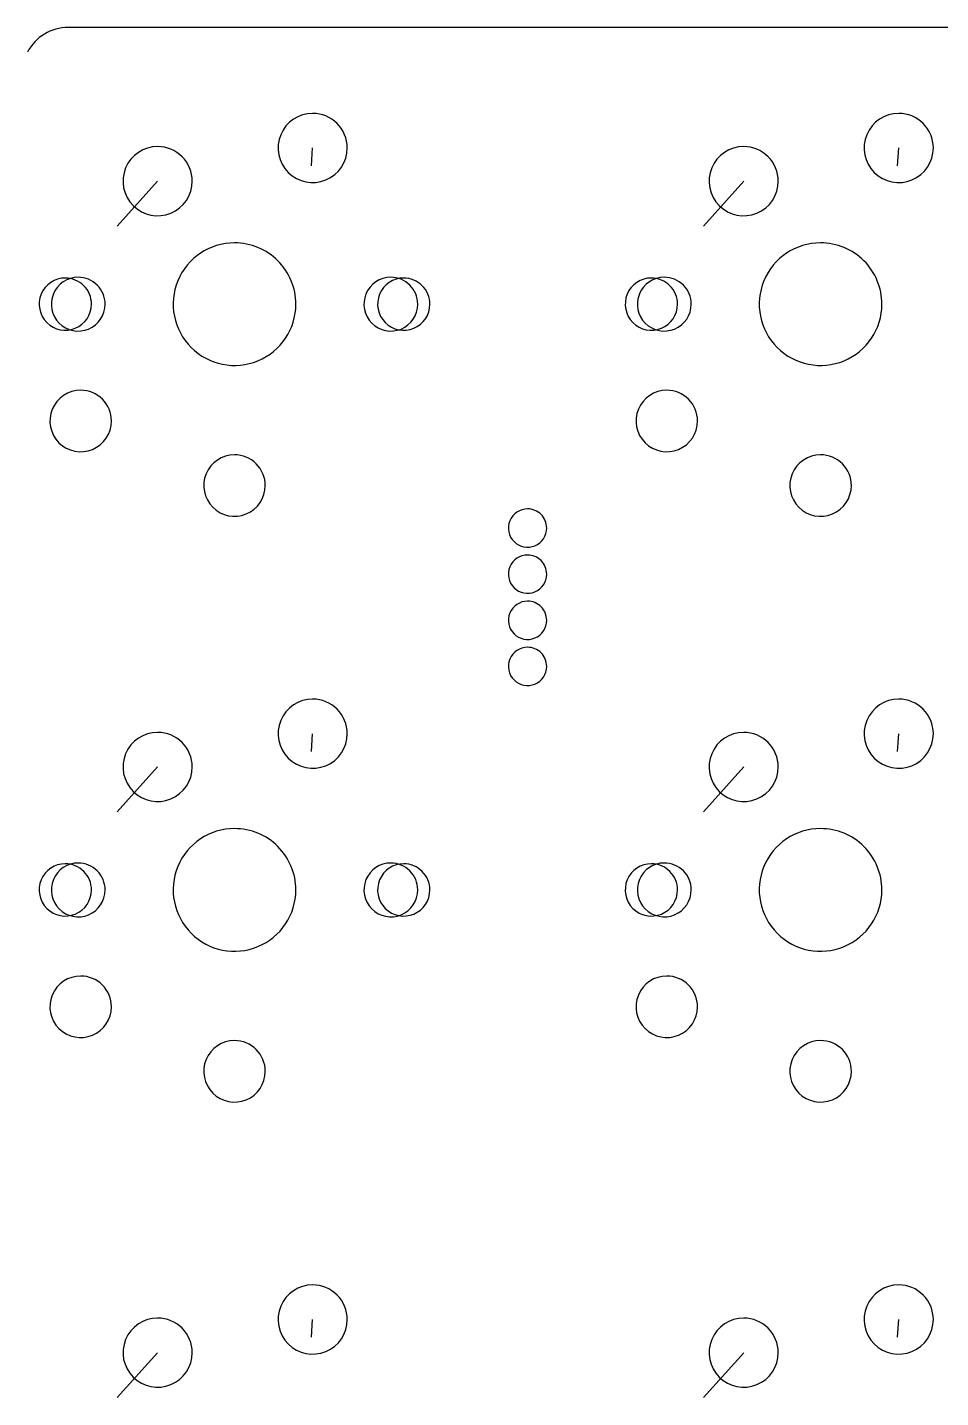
# Model space of a CAD drawing. Extents: x 2 to 288, y -137 to -43.
# Drawn here: x 43.12 to 72.8, y -87.27 to -42.71 of the extents above; entities that cross this region are included whole.
import ezdxf

# ---------------------------------------------------------------- set-up
doc = ezdxf.new("R2010")
doc.units = 0
doc.layers.get('0').update_dxf_attribs({"linetype": 'CONTINUOUS'})

msp = doc.modelspace()

# ---------------------------------------------------------------- linework, layer by layer
at = {"color": 7}
for points in [[(126.69234, -42.708601), (44.45116, -42.708601)], [(52.353092, -47.208649), (52.392634, -46.628618)], [(71.403083, -47.208649), (71.442625, -46.628618)], [(46.043101, -49.168647), (47.353089, -47.708641)], [(65.093091, -49.168647), (66.403079, -47.708641)], [(52.353092, -66.25864), (52.392634, -65.678609)], [(71.403083, -66.25864), (71.442625, -65.678609)], [(46.043101, -68.218637), (47.353089, -66.758631)], [(65.093091, -68.218637), (66.403079, -66.758631)], [(52.353092, -85.308631), (52.392634, -84.728599)], [(71.403083, -85.308631), (71.442625, -84.728599)], [(46.043101, -87.268628), (47.353089, -85.808622)], [(65.093091, -87.268628), (66.403079, -85.808622)]]:
    msp.add_lwpolyline(points, dxfattribs=at)
for points in [[(52.393092, -45.503652)], [(71.443083, -45.503652)], [(47.353099, -46.58365)], [(66.403089, -46.58365)], [(49.853095, -49.714746)], [(49.853095, -49.714746)], [(68.903086, -49.714746), (68.903086, -49.714746)], [(44.353103, -50.858645), (44.353103, -50.858645)], [(44.773102, -50.833645)], [(44.773102, -50.833645)], [(54.933089, -50.833645), (54.933089, -50.833645)], [(55.353088, -50.858645)], [(55.353088, -50.858645)], [(63.403093, -50.858645)], [(63.403093, -50.858645)], [(63.823093, -50.833645)], [(63.823093, -50.833645)], [(44.853102, -54.50864)], [(63.903093, -54.50864)], [(49.853095, -56.608637)], [(68.903086, -56.608637)], [(59.378035, -58.36753)], [(59.378035, -59.867528)], [(59.378035, -61.367528)], [(59.378035, -62.867525)], [(52.393092, -64.553642)], [(71.443083, -64.553642)], [(47.353099, -65.633641)], [(66.403089, -65.633641)], [(49.853095, -68.764737)], [(49.853095, -68.764737)], [(68.903086, -68.764737), (68.903086, -68.764737)], [(44.353103, -69.908635)], [(44.353103, -69.908635)], [(44.773102, -69.883635)], [(44.773102, -69.883635)], [(54.933089, -69.883635)], [(54.933089, -69.883635)], [(55.353088, -69.908635)], [(55.353088, -69.908635)], [(63.403093, -69.908635)], [(63.403093, -69.908635)], [(63.823093, -69.883635)], [(63.823093, -69.883635)], [(44.853102, -73.55863)], [(63.903093, -73.55863)], [(49.853095, -75.658627)], [(68.903086, -75.658627)], [(52.393092, -83.603633)], [(71.443083, -83.603633)], [(47.353099, -84.683631)], [(66.403089, -84.683631)]]:
    msp.add_lwpolyline(points, close=True, dxfattribs=at)
for points in [[(44.45116, -42.708633), (43.892193, -42.708632), (43.37959, -43.019431), (43.121128, -43.515053)], [(52.393092, -45.503652), (51.938073, -45.503652), (51.527857, -45.777749), (51.353729, -46.198132)], [(53.188586, -45.833156), (52.977608, -45.622178), (52.69146, -45.503652), (52.393092, -45.503652)], [(53.518091, -46.62865), (53.518091, -46.330282), (53.399564, -46.044134), (53.188586, -45.833156)], [(71.443083, -45.503652), (70.988063, -45.503652), (70.577848, -45.777749), (70.40372, -46.198132)], [(72.238577, -45.833156), (72.027599, -45.622178), (71.741451, -45.503652), (71.443083, -45.503652)], [(72.568081, -46.62865), (72.568081, -46.330282), (72.449555, -46.044134), (72.238577, -45.833156)], [(51.353729, -46.198132), (51.179601, -46.618515), (51.275851, -47.102397), (51.597598, -47.424144)], [(70.40372, -46.198132), (70.229591, -46.618515), (70.325841, -47.102397), (70.647589, -47.424144)], [(47.353099, -46.58365), (46.898079, -46.58365), (46.487864, -46.857747), (46.313736, -47.27813)], [(48.148593, -46.913155), (47.937615, -46.702177), (47.651467, -46.58365), (47.353099, -46.58365)], [(52.82361, -47.668013), (53.243994, -47.493885), (53.518091, -47.08367), (53.518091, -46.62865)], [(66.403089, -46.58365), (65.94807, -46.58365), (65.537855, -46.857747), (65.363726, -47.27813)], [(67.198583, -46.913155), (66.987605, -46.702177), (66.701458, -46.58365), (66.403089, -46.58365)], [(71.873601, -47.668013), (72.293984, -47.493885), (72.568081, -47.08367), (72.568081, -46.62865)], [(48.478097, -47.708649), (48.478097, -47.410281), (48.359571, -47.124133), (48.148593, -46.913155)], [(67.528088, -47.708649), (67.528088, -47.410281), (67.409562, -47.124133), (67.198583, -46.913155)], [(46.313736, -47.27813), (46.139607, -47.698514), (46.235857, -48.182396), (46.557605, -48.504143)], [(51.597598, -47.424144), (51.919345, -47.745892), (52.403227, -47.842142), (52.82361, -47.668013)], [(65.363726, -47.27813), (65.189598, -47.698514), (65.285848, -48.182396), (65.607595, -48.504143)], [(70.647589, -47.424144), (70.969336, -47.745892), (71.453218, -47.842142), (71.873601, -47.668013)], [(47.783617, -48.748012), (48.204, -48.573883), (48.478097, -48.163668), (48.478097, -47.708649)], [(66.833608, -48.748012), (67.253991, -48.573883), (67.528088, -48.163668), (67.528088, -47.708649)], [(46.557605, -48.504143), (46.879352, -48.82589), (47.363234, -48.92214), (47.783617, -48.748012)], [(65.607595, -48.504143), (65.929343, -48.82589), (66.413225, -48.92214), (66.833608, -48.748012)], [(49.853095, -49.714746), (49.046639, -49.714746), (48.319592, -50.200544), (48.010975, -50.945612)], [(49.853095, -49.714746), (49.046639, -49.714746), (48.319592, -50.200544), (48.010975, -50.945612)], [(51.262994, -50.298745), (50.889066, -49.924817), (50.38191, -49.714746), (49.853095, -49.714746)], [(51.262994, -50.298745), (50.889066, -49.924817), (50.38191, -49.714746), (49.853095, -49.714746)], [(68.903086, -49.714746), (68.09663, -49.714746), (67.369583, -50.200544), (67.060965, -50.945612)], [(68.903086, -49.714746), (68.09663, -49.714746), (67.369583, -50.200544), (67.060965, -50.945612)], [(70.312984, -50.298745), (69.939056, -49.924817), (69.431901, -49.714746), (68.903086, -49.714746)], [(70.312984, -50.298745), (69.939056, -49.924817), (69.431901, -49.714746), (68.903086, -49.714746)], [(51.846993, -51.708643), (51.846993, -51.179829), (51.636922, -50.672673), (51.262994, -50.298745)], [(51.846993, -51.708643), (51.846993, -51.179829), (51.636922, -50.672673), (51.262994, -50.298745)], [(70.896983, -51.708643), (70.896983, -51.179829), (70.686913, -50.672673), (70.312984, -50.298745)], [(70.896983, -51.708643), (70.896983, -51.179829), (70.686913, -50.672673), (70.312984, -50.298745)], [(44.353103, -50.858645), (44.00931, -50.858645), (43.69937, -51.06574), (43.567806, -51.383363)], [(44.353103, -50.858645), (44.00931, -50.858645), (43.69937, -51.06574), (43.567806, -51.383363)], [(44.773102, -50.833645), (44.419198, -50.833645), (44.100142, -51.046831), (43.964709, -51.373796)], [(44.773102, -50.833645), (44.419198, -50.833645), (44.100142, -51.046831), (43.964709, -51.373796)], [(44.954143, -51.107603), (44.794737, -50.948198), (44.578537, -50.858645), (44.353103, -50.858645)], [(44.954143, -51.107603), (44.794737, -50.948198), (44.578537, -50.858645), (44.353103, -50.858645)], [(45.39182, -51.089926), (45.227726, -50.925832), (45.005166, -50.833645), (44.773102, -50.833645)], [(45.39182, -51.089926), (45.227726, -50.925832), (45.005166, -50.833645), (44.773102, -50.833645)], [(45.203102, -51.708643), (45.203102, -51.48321), (45.113548, -51.267009), (44.954143, -51.107603)], [(45.203102, -51.708643), (45.203102, -51.48321), (45.113548, -51.267009), (44.954143, -51.107603)], [(45.648101, -51.708643), (45.648101, -51.476579), (45.555914, -51.25402), (45.39182, -51.089926)], [(45.648101, -51.708643), (45.648101, -51.476579), (45.555914, -51.25402), (45.39182, -51.089926)], [(48.010975, -50.945612), (47.702357, -51.69068), (47.872947, -52.548291), (48.443197, -53.118542)], [(48.010975, -50.945612), (47.702357, -51.69068), (47.872947, -52.548291), (48.443197, -53.118542)], [(54.933089, -50.833645), (54.579185, -50.833645), (54.260128, -51.046831), (54.124695, -51.373796)], [(54.933089, -50.833645), (54.579185, -50.833645), (54.260128, -51.046831), (54.124695, -51.373796)], [(55.353088, -50.858645), (55.009296, -50.858645), (54.699355, -51.06574), (54.567792, -51.383363)], [(55.353088, -50.858645), (55.009296, -50.858645), (54.699355, -51.06574), (54.567792, -51.383363)], [(55.551806, -51.089926), (55.387712, -50.925832), (55.165153, -50.833645), (54.933089, -50.833645)], [(55.551806, -51.089926), (55.387712, -50.925832), (55.165153, -50.833645), (54.933089, -50.833645)], [(55.954128, -51.107603), (55.794722, -50.948198), (55.578522, -50.858645), (55.353088, -50.858645)], [(55.954128, -51.107603), (55.794722, -50.948198), (55.578522, -50.858645), (55.353088, -50.858645)], [(55.808088, -51.708643), (55.808088, -51.476579), (55.7159, -51.25402), (55.551806, -51.089926)], [(55.808088, -51.708643), (55.808088, -51.476579), (55.7159, -51.25402), (55.551806, -51.089926)], [(56.203087, -51.708643), (56.203087, -51.48321), (56.113534, -51.267009), (55.954128, -51.107603)], [(56.203087, -51.708643), (56.203087, -51.48321), (56.113534, -51.267009), (55.954128, -51.107603)], [(63.403093, -50.858645), (63.059301, -50.858645), (62.749361, -51.06574), (62.617797, -51.383363)], [(63.403093, -50.858645), (63.059301, -50.858645), (62.749361, -51.06574), (62.617797, -51.383363)], [(63.823093, -50.833645), (63.469189, -50.833645), (63.150133, -51.046831), (63.014699, -51.373796)], [(63.823093, -50.833645), (63.469189, -50.833645), (63.150133, -51.046831), (63.014699, -51.373796)], [(64.004133, -51.107603), (63.844728, -50.948198), (63.628527, -50.858645), (63.403093, -50.858645)], [(64.004133, -51.107603), (63.844728, -50.948198), (63.628527, -50.858645), (63.403093, -50.858645)], [(64.44181, -51.089926), (64.277716, -50.925832), (64.055157, -50.833645), (63.823093, -50.833645)], [(64.44181, -51.089926), (64.277716, -50.925832), (64.055157, -50.833645), (63.823093, -50.833645)], [(64.253092, -51.708643), (64.253092, -51.48321), (64.163539, -51.267009), (64.004133, -51.107603)], [(64.253092, -51.708643), (64.253092, -51.48321), (64.163539, -51.267009), (64.004133, -51.107603)], [(64.698092, -51.708643), (64.698092, -51.476579), (64.605905, -51.25402), (64.44181, -51.089926)], [(64.698092, -51.708643), (64.698092, -51.476579), (64.605905, -51.25402), (64.44181, -51.089926)], [(67.060965, -50.945612), (66.752348, -51.69068), (66.922937, -52.548291), (67.493188, -53.118542)], [(67.060965, -50.945612), (66.752348, -51.69068), (66.922937, -52.548291), (67.493188, -53.118542)], [(43.567806, -51.383363), (43.436243, -51.700986), (43.508965, -52.066585), (43.752063, -52.309683)], [(43.567806, -51.383363), (43.436243, -51.700986), (43.508965, -52.066585), (43.752063, -52.309683)], [(43.964709, -51.373796), (43.829276, -51.700761), (43.904137, -52.077113), (44.154385, -52.327361)], [(43.964709, -51.373796), (43.829276, -51.700761), (43.904137, -52.077113), (44.154385, -52.327361)], [(54.124695, -51.373796), (53.989262, -51.700761), (54.064123, -52.077113), (54.314371, -52.327361)], [(54.124695, -51.373796), (53.989262, -51.700761), (54.064123, -52.077113), (54.314371, -52.327361)], [(54.567792, -51.383363), (54.436228, -51.700986), (54.50895, -52.066585), (54.752048, -52.309683)], [(54.567792, -51.383363), (54.436228, -51.700986), (54.50895, -52.066585), (54.752048, -52.309683)], [(62.617797, -51.383363), (62.486233, -51.700986), (62.558955, -52.066585), (62.802053, -52.309683)], [(62.617797, -51.383363), (62.486233, -51.700986), (62.558955, -52.066585), (62.802053, -52.309683)], [(63.014699, -51.373796), (62.879266, -51.700761), (62.954127, -52.077113), (63.204375, -52.327361)], [(63.014699, -51.373796), (62.879266, -51.700761), (62.954127, -52.077113), (63.204375, -52.327361)], [(44.678383, -52.49394), (44.996006, -52.362376), (45.203102, -52.052436), (45.203102, -51.708643)], [(44.678383, -52.49394), (44.996006, -52.362376), (45.203102, -52.052436), (45.203102, -51.708643)], [(45.10795, -52.517037), (45.434914, -52.381604), (45.648101, -52.062547), (45.648101, -51.708643)], [(45.10795, -52.517037), (45.434914, -52.381604), (45.648101, -52.062547), (45.648101, -51.708643)], [(50.616127, -53.550764), (51.361195, -53.242147), (51.846993, -52.5151), (51.846993, -51.708643)], [(50.616127, -53.550764), (51.361195, -53.242147), (51.846993, -52.5151), (51.846993, -51.708643)], [(55.267936, -52.517037), (55.594901, -52.381604), (55.808088, -52.062547), (55.808088, -51.708643)], [(55.267936, -52.517037), (55.594901, -52.381604), (55.808088, -52.062547), (55.808088, -51.708643)], [(55.678369, -52.49394), (55.995991, -52.362376), (56.203087, -52.052436), (56.203087, -51.708643)], [(55.678369, -52.49394), (55.995991, -52.362376), (56.203087, -52.052436), (56.203087, -51.708643)], [(63.728374, -52.49394), (64.045997, -52.362376), (64.253092, -52.052436), (64.253092, -51.708643)], [(63.728374, -52.49394), (64.045997, -52.362376), (64.253092, -52.052436), (64.253092, -51.708643)], [(64.15794, -52.517037), (64.484905, -52.381604), (64.698092, -52.062547), (64.698092, -51.708643)], [(64.15794, -52.517037), (64.484905, -52.381604), (64.698092, -52.062547), (64.698092, -51.708643)], [(69.666118, -53.550764), (70.411186, -53.242147), (70.896983, -52.5151), (70.896983, -51.708643)], [(69.666118, -53.550764), (70.411186, -53.242147), (70.896983, -52.5151), (70.896983, -51.708643)], [(43.752063, -52.309683), (43.995161, -52.552781), (44.360761, -52.625504), (44.678383, -52.49394)], [(43.752063, -52.309683), (43.995161, -52.552781), (44.360761, -52.625504), (44.678383, -52.49394)], [(44.154385, -52.327361), (44.404633, -52.577609), (44.780985, -52.65247), (45.10795, -52.517037)], [(44.154385, -52.327361), (44.404633, -52.577609), (44.780985, -52.65247), (45.10795, -52.517037)], [(54.314371, -52.327361), (54.564619, -52.577609), (54.940972, -52.65247), (55.267936, -52.517037)], [(54.314371, -52.327361), (54.564619, -52.577609), (54.940972, -52.65247), (55.267936, -52.517037)], [(54.752048, -52.309683), (54.995146, -52.552781), (55.360746, -52.625504), (55.678369, -52.49394)], [(54.752048, -52.309683), (54.995146, -52.552781), (55.360746, -52.625504), (55.678369, -52.49394)], [(62.802053, -52.309683), (63.045151, -52.552781), (63.410751, -52.625504), (63.728374, -52.49394)], [(62.802053, -52.309683), (63.045151, -52.552781), (63.410751, -52.625504), (63.728374, -52.49394)], [(63.204375, -52.327361), (63.454623, -52.577609), (63.830976, -52.65247), (64.15794, -52.517037)], [(63.204375, -52.327361), (63.454623, -52.577609), (63.830976, -52.65247), (64.15794, -52.517037)], [(48.443197, -53.118542), (49.013448, -53.688792), (49.871059, -53.859382), (50.616127, -53.550764)], [(48.443197, -53.118542), (49.013448, -53.688792), (49.871059, -53.859382), (50.616127, -53.550764)], [(67.493188, -53.118542), (68.063438, -53.688792), (68.921049, -53.859382), (69.666118, -53.550764)], [(67.493188, -53.118542), (68.063438, -53.688792), (68.921049, -53.859382), (69.666118, -53.550764)], [(44.853102, -54.50864), (44.44864, -54.50864), (44.084005, -54.752282), (43.929224, -55.125955)], [(45.560208, -54.801533), (45.372672, -54.613996), (45.118318, -54.50864), (44.853102, -54.50864)], [(45.853101, -55.508638), (45.853101, -55.243422), (45.747744, -54.989069), (45.560208, -54.801533)], [(63.903093, -54.50864), (63.498631, -54.50864), (63.133995, -54.752282), (62.979214, -55.125955)], [(64.610199, -54.801533), (64.422662, -54.613996), (64.168309, -54.50864), (63.903093, -54.50864)], [(64.903091, -55.508638), (64.903091, -55.243422), (64.797735, -54.989069), (64.610199, -54.801533)], [(43.929224, -55.125955), (43.774443, -55.499629), (43.859999, -55.929747), (44.145996, -56.215744)], [(62.979214, -55.125955), (62.824434, -55.499629), (62.909989, -55.929747), (63.195987, -56.215744)], [(45.235785, -56.432517), (45.609459, -56.277736), (45.853101, -55.9131), (45.853101, -55.508638)], [(64.285776, -56.432517), (64.65945, -56.277736), (64.903091, -55.9131), (64.903091, -55.508638)], [(44.145996, -56.215744), (44.431994, -56.501742), (44.862111, -56.587297), (45.235785, -56.432517)], [(63.195987, -56.215744), (63.481985, -56.501742), (63.912102, -56.587297), (64.285776, -56.432517)], [(49.853095, -56.608637), (49.448634, -56.608637), (49.083998, -56.852279), (48.929217, -57.225953)], [(50.560201, -56.90153), (50.372665, -56.713994), (50.118312, -56.608637), (49.853095, -56.608637)], [(50.853094, -57.608636), (50.853094, -57.343419), (50.747737, -57.089066), (50.560201, -56.90153)], [(68.903086, -56.608637), (68.498624, -56.608637), (68.133989, -56.852279), (67.979208, -57.225953)], [(69.610192, -56.90153), (69.422656, -56.713994), (69.168302, -56.608637), (68.903086, -56.608637)], [(69.903085, -57.608636), (69.903085, -57.343419), (69.797728, -57.089066), (69.610192, -56.90153)], [(48.929217, -57.225953), (48.774436, -57.599627), (48.859992, -58.029744), (49.14599, -58.315741)], [(67.979208, -57.225953), (67.824427, -57.599627), (67.909983, -58.029744), (68.19598, -58.315741)], [(50.235778, -58.532514), (50.609452, -58.377733), (50.853094, -58.013097), (50.853094, -57.608636)], [(69.285769, -58.532514), (69.659443, -58.377733), (69.903085, -58.013097), (69.903085, -57.608636)], [(49.14599, -58.315741), (49.431987, -58.601739), (49.862105, -58.687295), (50.235778, -58.532514)], [(59.378035, -58.36753), (59.126338, -58.36753), (58.899425, -58.519148), (58.803105, -58.751685)], [(59.818067, -58.549797), (59.701363, -58.433093), (59.543079, -58.36753), (59.378035, -58.36753)], [(68.19598, -58.315741), (68.481978, -58.601739), (68.912095, -58.687295), (69.285769, -58.532514)], [(58.803105, -58.751685), (58.706785, -58.984222), (58.760027, -59.251884), (58.938003, -59.429861)], [(60.000334, -58.989829), (60.000334, -58.824785), (59.93477, -58.6665), (59.818067, -58.549797)], [(59.616178, -59.564758), (59.848716, -59.468438), (60.000334, -59.241525), (60.000334, -58.989829)], [(58.938003, -59.429861), (59.115979, -59.607837), (59.383641, -59.661078), (59.616178, -59.564758)], [(59.378035, -59.867528), (59.126338, -59.867528), (58.899425, -60.019146), (58.803105, -60.251683)], [(59.818067, -60.049795), (59.701363, -59.933091), (59.543079, -59.867528), (59.378035, -59.867528)], [(60.000334, -60.489827), (60.000334, -60.324783), (59.93477, -60.166498), (59.818067, -60.049795)], [(58.803105, -60.251683), (58.706785, -60.48422), (58.760027, -60.751882), (58.938003, -60.929859)], [(59.616178, -61.064756), (59.848716, -60.968436), (60.000334, -60.741523), (60.000334, -60.489827)], [(58.938003, -60.929859), (59.115979, -61.107835), (59.383641, -61.161076), (59.616178, -61.064756)], [(59.378035, -61.367528), (59.126338, -61.367528), (58.899425, -61.519146), (58.803105, -61.751683)], [(59.818067, -61.549795), (59.701363, -61.433091), (59.543079, -61.367528), (59.378035, -61.367528)], [(58.803105, -61.751683), (58.706785, -61.98422), (58.760027, -62.251882), (58.938003, -62.429859)], [(60.000334, -61.989827), (60.000334, -61.824783), (59.93477, -61.666498), (59.818067, -61.549795)], [(59.616178, -62.564756), (59.848716, -62.468436), (60.000334, -62.241523), (60.000334, -61.989827)], [(58.938003, -62.429859), (59.115979, -62.607835), (59.383641, -62.661076), (59.616178, -62.564756)], [(58.803105, -63.25168), (58.706785, -63.484217), (58.760027, -63.751879), (58.938003, -63.929856)], [(59.378035, -62.867525), (59.126338, -62.867525), (58.899425, -63.019143), (58.803105, -63.25168)], [(59.818067, -63.049792), (59.701363, -62.933088), (59.543079, -62.867525), (59.378035, -62.867525)], [(60.000334, -63.489824), (60.000334, -63.32478), (59.93477, -63.166495), (59.818067, -63.049792)], [(59.616178, -64.064753), (59.848716, -63.968433), (60.000334, -63.74152), (60.000334, -63.489824)], [(58.938003, -63.929856), (59.115979, -64.107832), (59.383641, -64.161073), (59.616178, -64.064753)], [(52.393092, -64.553642), (51.938073, -64.553642), (51.527857, -64.827739), (51.353729, -65.248122)], [(53.188586, -64.883147), (52.977608, -64.672169), (52.69146, -64.553642), (52.393092, -64.553642)], [(71.443083, -64.553642), (70.988063, -64.553642), (70.577848, -64.827739), (70.40372, -65.248122)], [(72.238577, -64.883147), (72.027599, -64.672169), (71.741451, -64.553642), (71.443083, -64.553642)], [(53.518091, -65.678641), (53.518091, -65.380273), (53.399564, -65.094125), (53.188586, -64.883147)], [(72.568081, -65.678641), (72.568081, -65.380273), (72.449555, -65.094125), (72.238577, -64.883147)], [(51.353729, -65.248122), (51.179601, -65.668506), (51.275851, -66.152388), (51.597598, -66.474135)], [(70.40372, -65.248122), (70.229591, -65.668506), (70.325841, -66.152388), (70.647589, -66.474135)], [(47.353099, -65.633641), (46.898079, -65.633641), (46.487864, -65.907738), (46.313736, -66.328121)], [(48.148593, -65.963145), (47.937615, -65.752167), (47.651467, -65.633641), (47.353099, -65.633641)], [(52.82361, -66.718004), (53.243994, -66.543875), (53.518091, -66.13366), (53.518091, -65.678641)], [(66.403089, -65.633641), (65.94807, -65.633641), (65.537855, -65.907738), (65.363726, -66.328121)], [(67.198583, -65.963145), (66.987605, -65.752167), (66.701458, -65.633641), (66.403089, -65.633641)], [(71.873601, -66.718004), (72.293984, -66.543875), (72.568081, -66.13366), (72.568081, -65.678641)], [(46.313736, -66.328121), (46.139607, -66.748504), (46.235857, -67.232386), (46.557605, -67.554133)], [(48.478097, -66.758639), (48.478097, -66.460271), (48.359571, -66.174123), (48.148593, -65.963145)], [(65.363726, -66.328121), (65.189598, -66.748504), (65.285848, -67.232386), (65.607595, -67.554133)], [(67.528088, -66.758639), (67.528088, -66.460271), (67.409562, -66.174123), (67.198583, -65.963145)], [(47.783617, -67.798002), (48.204, -67.623874), (48.478097, -67.213659), (48.478097, -66.758639)], [(51.597598, -66.474135), (51.919345, -66.795882), (52.403227, -66.892132), (52.82361, -66.718004)], [(66.833608, -67.798002), (67.253991, -67.623874), (67.528088, -67.213659), (67.528088, -66.758639)], [(70.647589, -66.474135), (70.969336, -66.795882), (71.453218, -66.892132), (71.873601, -66.718004)], [(46.557605, -67.554133), (46.879352, -67.875881), (47.363234, -67.972131), (47.783617, -67.798002)], [(65.607595, -67.554133), (65.929343, -67.875881), (66.413225, -67.972131), (66.833608, -67.798002)], [(49.853095, -68.764737), (49.046639, -68.764737), (48.319592, -69.250534), (48.010975, -69.995603)], [(49.853095, -68.764737), (49.046639, -68.764737), (48.319592, -69.250534), (48.010975, -69.995603)], [(51.262994, -69.348736), (50.889066, -68.974807), (50.38191, -68.764737), (49.853095, -68.764737)], [(51.262994, -69.348736), (50.889066, -68.974807), (50.38191, -68.764737), (49.853095, -68.764737)], [(68.903086, -68.764737), (68.09663, -68.764737), (67.369583, -69.250534), (67.060965, -69.995603)], [(68.903086, -68.764737), (68.09663, -68.764737), (67.369583, -69.250534), (67.060965, -69.995603)], [(70.312984, -69.348736), (69.939056, -68.974807), (69.431901, -68.764737), (68.903086, -68.764737)], [(70.312984, -69.348736), (69.939056, -68.974807), (69.431901, -68.764737), (68.903086, -68.764737)], [(51.846993, -70.758634), (51.846993, -70.22982), (51.636922, -69.722664), (51.262994, -69.348736)], [(51.846993, -70.758634), (51.846993, -70.22982), (51.636922, -69.722664), (51.262994, -69.348736)], [(70.896983, -70.758634), (70.896983, -70.22982), (70.686913, -69.722664), (70.312984, -69.348736)], [(70.896983, -70.758634), (70.896983, -70.22982), (70.686913, -69.722664), (70.312984, -69.348736)], [(44.353103, -69.908635), (44.00931, -69.908635), (43.69937, -70.115731), (43.567806, -70.433354)], [(44.353103, -69.908635), (44.00931, -69.908635), (43.69937, -70.115731), (43.567806, -70.433354)], [(44.773102, -69.883635), (44.419198, -69.883635), (44.100142, -70.096822), (43.964709, -70.423786)], [(44.773102, -69.883635), (44.419198, -69.883635), (44.100142, -70.096822), (43.964709, -70.423786)], [(44.954143, -70.157594), (44.794737, -69.998188), (44.578537, -69.908635), (44.353103, -69.908635)], [(44.954143, -70.157594), (44.794737, -69.998188), (44.578537, -69.908635), (44.353103, -69.908635)], [(45.39182, -70.139916), (45.227726, -69.975822), (45.005166, -69.883635), (44.773102, -69.883635)], [(45.39182, -70.139916), (45.227726, -69.975822), (45.005166, -69.883635), (44.773102, -69.883635)], [(54.933089, -69.883635), (54.579185, -69.883635), (54.260128, -70.096822), (54.124695, -70.423786)], [(54.933089, -69.883635), (54.579185, -69.883635), (54.260128, -70.096822), (54.124695, -70.423786)], [(55.353088, -69.908635), (55.009296, -69.908635), (54.699355, -70.115731), (54.567792, -70.433354)], [(55.353088, -69.908635), (55.009296, -69.908635), (54.699355, -70.115731), (54.567792, -70.433354)], [(55.551806, -70.139916), (55.387712, -69.975822), (55.165153, -69.883635), (54.933089, -69.883635)], [(55.551806, -70.139916), (55.387712, -69.975822), (55.165153, -69.883635), (54.933089, -69.883635)], [(55.954128, -70.157594), (55.794722, -69.998188), (55.578522, -69.908635), (55.353088, -69.908635)], [(55.954128, -70.157594), (55.794722, -69.998188), (55.578522, -69.908635), (55.353088, -69.908635)], [(63.403093, -69.908635), (63.059301, -69.908635), (62.749361, -70.115731), (62.617797, -70.433354)], [(63.403093, -69.908635), (63.059301, -69.908635), (62.749361, -70.115731), (62.617797, -70.433354)], [(63.823093, -69.883635), (63.469189, -69.883635), (63.150133, -70.096822), (63.014699, -70.423786)], [(63.823093, -69.883635), (63.469189, -69.883635), (63.150133, -70.096822), (63.014699, -70.423786)], [(64.004133, -70.157594), (63.844728, -69.998188), (63.628527, -69.908635), (63.403093, -69.908635)], [(64.004133, -70.157594), (63.844728, -69.998188), (63.628527, -69.908635), (63.403093, -69.908635)], [(64.44181, -70.139916), (64.277716, -69.975822), (64.055157, -69.883635), (63.823093, -69.883635)], [(64.44181, -70.139916), (64.277716, -69.975822), (64.055157, -69.883635), (63.823093, -69.883635)], [(45.203102, -70.758634), (45.203102, -70.5332), (45.113548, -70.317), (44.954143, -70.157594)], [(45.203102, -70.758634), (45.203102, -70.5332), (45.113548, -70.317), (44.954143, -70.157594)], [(45.648101, -70.758634), (45.648101, -70.52657), (45.555914, -70.304011), (45.39182, -70.139916)], [(45.648101, -70.758634), (45.648101, -70.52657), (45.555914, -70.304011), (45.39182, -70.139916)], [(48.010975, -69.995603), (47.702357, -70.740671), (47.872947, -71.598282), (48.443197, -72.168532)], [(48.010975, -69.995603), (47.702357, -70.740671), (47.872947, -71.598282), (48.443197, -72.168532)], [(55.808088, -70.758634), (55.808088, -70.52657), (55.7159, -70.304011), (55.551806, -70.139916)], [(55.808088, -70.758634), (55.808088, -70.52657), (55.7159, -70.304011), (55.551806, -70.139916)], [(56.203087, -70.758634), (56.203087, -70.5332), (56.113534, -70.317), (55.954128, -70.157594)], [(56.203087, -70.758634), (56.203087, -70.5332), (56.113534, -70.317), (55.954128, -70.157594)], [(64.253092, -70.758634), (64.253092, -70.5332), (64.163539, -70.317), (64.004133, -70.157594)], [(64.253092, -70.758634), (64.253092, -70.5332), (64.163539, -70.317), (64.004133, -70.157594)], [(64.698092, -70.758634), (64.698092, -70.52657), (64.605905, -70.304011), (64.44181, -70.139916)], [(64.698092, -70.758634), (64.698092, -70.52657), (64.605905, -70.304011), (64.44181, -70.139916)], [(67.060965, -69.995603), (66.752348, -70.740671), (66.922937, -71.598282), (67.493188, -72.168532)], [(67.060965, -69.995603), (66.752348, -70.740671), (66.922937, -71.598282), (67.493188, -72.168532)], [(43.567806, -70.433354), (43.436243, -70.750976), (43.508965, -71.116576), (43.752063, -71.359674)], [(43.567806, -70.433354), (43.436243, -70.750976), (43.508965, -71.116576), (43.752063, -71.359674)], [(43.964709, -70.423786), (43.829276, -70.750751), (43.904137, -71.127104), (44.154385, -71.377352)], [(43.964709, -70.423786), (43.829276, -70.750751), (43.904137, -71.127104), (44.154385, -71.377352)], [(44.678383, -71.543931), (44.996006, -71.412367), (45.203102, -71.102426), (45.203102, -70.758634)], [(44.678383, -71.543931), (44.996006, -71.412367), (45.203102, -71.102426), (45.203102, -70.758634)], [(45.10795, -71.567028), (45.434914, -71.431594), (45.648101, -71.112538), (45.648101, -70.758634)], [(45.10795, -71.567028), (45.434914, -71.431594), (45.648101, -71.112538), (45.648101, -70.758634)], [(50.616127, -72.600755), (51.361195, -72.292138), (51.846993, -71.56509), (51.846993, -70.758634)], [(50.616127, -72.600755), (51.361195, -72.292138), (51.846993, -71.56509), (51.846993, -70.758634)], [(54.124695, -70.423786), (53.989262, -70.750751), (54.064123, -71.127104), (54.314371, -71.377352)], [(54.124695, -70.423786), (53.989262, -70.750751), (54.064123, -71.127104), (54.314371, -71.377352)], [(54.567792, -70.433354), (54.436228, -70.750976), (54.50895, -71.116576), (54.752048, -71.359674)], [(54.567792, -70.433354), (54.436228, -70.750976), (54.50895, -71.116576), (54.752048, -71.359674)], [(55.267936, -71.567028), (55.594901, -71.431594), (55.808088, -71.112538), (55.808088, -70.758634)], [(55.267936, -71.567028), (55.594901, -71.431594), (55.808088, -71.112538), (55.808088, -70.758634)], [(55.678369, -71.543931), (55.995991, -71.412367), (56.203087, -71.102426), (56.203087, -70.758634)], [(55.678369, -71.543931), (55.995991, -71.412367), (56.203087, -71.102426), (56.203087, -70.758634)], [(62.617797, -70.433354), (62.486233, -70.750976), (62.558955, -71.116576), (62.802053, -71.359674)], [(62.617797, -70.433354), (62.486233, -70.750976), (62.558955, -71.116576), (62.802053, -71.359674)], [(63.014699, -70.423786), (62.879266, -70.750751), (62.954127, -71.127104), (63.204375, -71.377352)], [(63.014699, -70.423786), (62.879266, -70.750751), (62.954127, -71.127104), (63.204375, -71.377352)], [(63.728374, -71.543931), (64.045997, -71.412367), (64.253092, -71.102426), (64.253092, -70.758634)], [(63.728374, -71.543931), (64.045997, -71.412367), (64.253092, -71.102426), (64.253092, -70.758634)], [(64.15794, -71.567028), (64.484905, -71.431594), (64.698092, -71.112538), (64.698092, -70.758634)], [(64.15794, -71.567028), (64.484905, -71.431594), (64.698092, -71.112538), (64.698092, -70.758634)], [(69.666118, -72.600755), (70.411186, -72.292138), (70.896983, -71.56509), (70.896983, -70.758634)], [(69.666118, -72.600755), (70.411186, -72.292138), (70.896983, -71.56509), (70.896983, -70.758634)], [(43.752063, -71.359674), (43.995161, -71.602772), (44.360761, -71.675494), (44.678383, -71.543931)], [(43.752063, -71.359674), (43.995161, -71.602772), (44.360761, -71.675494), (44.678383, -71.543931)], [(44.154385, -71.377352), (44.404633, -71.6276), (44.780985, -71.702461), (45.10795, -71.567028)], [(44.154385, -71.377352), (44.404633, -71.6276), (44.780985, -71.702461), (45.10795, -71.567028)], [(54.314371, -71.377352), (54.564619, -71.6276), (54.940972, -71.702461), (55.267936, -71.567028)], [(54.314371, -71.377352), (54.564619, -71.6276), (54.940972, -71.702461), (55.267936, -71.567028)], [(54.752048, -71.359674), (54.995146, -71.602772), (55.360746, -71.675494), (55.678369, -71.543931)], [(54.752048, -71.359674), (54.995146, -71.602772), (55.360746, -71.675494), (55.678369, -71.543931)], [(62.802053, -71.359674), (63.045151, -71.602772), (63.410751, -71.675494), (63.728374, -71.543931)], [(62.802053, -71.359674), (63.045151, -71.602772), (63.410751, -71.675494), (63.728374, -71.543931)], [(63.204375, -71.377352), (63.454623, -71.6276), (63.830976, -71.702461), (64.15794, -71.567028)], [(63.204375, -71.377352), (63.454623, -71.6276), (63.830976, -71.702461), (64.15794, -71.567028)], [(48.443197, -72.168532), (49.013448, -72.738783), (49.871059, -72.909372), (50.616127, -72.600755)], [(48.443197, -72.168532), (49.013448, -72.738783), (49.871059, -72.909372), (50.616127, -72.600755)], [(67.493188, -72.168532), (68.063438, -72.738783), (68.921049, -72.909372), (69.666118, -72.600755)], [(67.493188, -72.168532), (68.063438, -72.738783), (68.921049, -72.909372), (69.666118, -72.600755)], [(44.853102, -73.55863), (44.44864, -73.55863), (44.084005, -73.802272), (43.929224, -74.175946)], [(45.560208, -73.851523), (45.372672, -73.663987), (45.118318, -73.55863), (44.853102, -73.55863)], [(45.853101, -74.558629), (45.853101, -74.293413), (45.747744, -74.039059), (45.560208, -73.851523)], [(63.903093, -73.55863), (63.498631, -73.55863), (63.133995, -73.802272), (62.979214, -74.175946)], [(64.610199, -73.851523), (64.422662, -73.663987), (64.168309, -73.55863), (63.903093, -73.55863)], [(64.903091, -74.558629), (64.903091, -74.293413), (64.797735, -74.039059), (64.610199, -73.851523)], [(43.929224, -74.175946), (43.774443, -74.54962), (43.859999, -74.979737), (44.145996, -75.265735)], [(62.979214, -74.175946), (62.824434, -74.54962), (62.909989, -74.979737), (63.195987, -75.265735)], [(45.235785, -75.482507), (45.609459, -75.327726), (45.853101, -74.963091), (45.853101, -74.558629)], [(64.285776, -75.482507), (64.65945, -75.327726), (64.903091, -74.963091), (64.903091, -74.558629)], [(44.145996, -75.265735), (44.431994, -75.551732), (44.862111, -75.637288), (45.235785, -75.482507)], [(63.195987, -75.265735), (63.481985, -75.551732), (63.912102, -75.637288), (64.285776, -75.482507)], [(49.853095, -75.658627), (49.448634, -75.658627), (49.083998, -75.902269), (48.929217, -76.275943)], [(50.560201, -75.95152), (50.372665, -75.763984), (50.118312, -75.658627), (49.853095, -75.658627)], [(68.903086, -75.658627), (68.498624, -75.658627), (68.133989, -75.902269), (67.979208, -76.275943)], [(69.610192, -75.95152), (69.422656, -75.763984), (69.168302, -75.658627), (68.903086, -75.658627)], [(50.853094, -76.658626), (50.853094, -76.39341), (50.747737, -76.139056), (50.560201, -75.95152)], [(69.903085, -76.658626), (69.903085, -76.39341), (69.797728, -76.139056), (69.610192, -75.95152)], [(48.929217, -76.275943), (48.774436, -76.649617), (48.859992, -77.079734), (49.14599, -77.365732)], [(67.979208, -76.275943), (67.824427, -76.649617), (67.909983, -77.079734), (68.19598, -77.365732)], [(50.235778, -77.582504), (50.609452, -77.427724), (50.853094, -77.063088), (50.853094, -76.658626)], [(69.285769, -77.582504), (69.659443, -77.427724), (69.903085, -77.063088), (69.903085, -76.658626)], [(49.14599, -77.365732), (49.431987, -77.65173), (49.862105, -77.737285), (50.235778, -77.582504)], [(68.19598, -77.365732), (68.481978, -77.65173), (68.912095, -77.737285), (69.285769, -77.582504)], [(52.393092, -83.603633), (51.938073, -83.603633), (51.527857, -83.87773), (51.353729, -84.298113)], [(53.188586, -83.933137), (52.977608, -83.722159), (52.69146, -83.603633), (52.393092, -83.603633)], [(71.443083, -83.603633), (70.988063, -83.603633), (70.577848, -83.87773), (70.40372, -84.298113)], [(72.238577, -83.933137), (72.027599, -83.722159), (71.741451, -83.603633), (71.443083, -83.603633)], [(53.518091, -84.728631), (53.518091, -84.430263), (53.399564, -84.144115), (53.188586, -83.933137)], [(72.568081, -84.728631), (72.568081, -84.430263), (72.449555, -84.144115), (72.238577, -83.933137)], [(51.353729, -84.298113), (51.179601, -84.718496), (51.275851, -85.202378), (51.597598, -85.524125)], [(70.40372, -84.298113), (70.229591, -84.718496), (70.325841, -85.202378), (70.647589, -85.524125)], [(47.353099, -84.683631), (46.898079, -84.683631), (46.487864, -84.957729), (46.313736, -85.378112)], [(48.148593, -85.013136), (47.937615, -84.802158), (47.651467, -84.683631), (47.353099, -84.683631)], [(48.478097, -85.80863), (48.478097, -85.510262), (48.359571, -85.224114), (48.148593, -85.013136)], [(52.82361, -85.767994), (53.243994, -85.593866), (53.518091, -85.183651), (53.518091, -84.728631)], [(66.403089, -84.683631), (65.94807, -84.683631), (65.537855, -84.957729), (65.363726, -85.378112)], [(67.198583, -85.013136), (66.987605, -84.802158), (66.701458, -84.683631), (66.403089, -84.683631)], [(67.528088, -85.80863), (67.528088, -85.510262), (67.409562, -85.224114), (67.198583, -85.013136)], [(71.873601, -85.767994), (72.293984, -85.593866), (72.568081, -85.183651), (72.568081, -84.728631)], [(46.313736, -85.378112), (46.139607, -85.798495), (46.235857, -86.282377), (46.557605, -86.604124)], [(51.597598, -85.524125), (51.919345, -85.845873), (52.403227, -85.942123), (52.82361, -85.767994)], [(65.363726, -85.378112), (65.189598, -85.798495), (65.285848, -86.282377), (65.607595, -86.604124)], [(70.647589, -85.524125), (70.969336, -85.845873), (71.453218, -85.942123), (71.873601, -85.767994)], [(47.783617, -86.847993), (48.204, -86.673865), (48.478097, -86.263649), (48.478097, -85.80863)], [(66.833608, -86.847993), (67.253991, -86.673865), (67.528088, -86.263649), (67.528088, -85.80863)], [(46.557605, -86.604124), (46.879352, -86.925871), (47.363234, -87.022121), (47.783617, -86.847993)], [(65.607595, -86.604124), (65.929343, -86.925871), (66.413225, -87.022121), (66.833608, -86.847993)]]:
    msp.add_open_spline(points, degree=3, dxfattribs=at)

doc.saveas('drawing.dxf')
